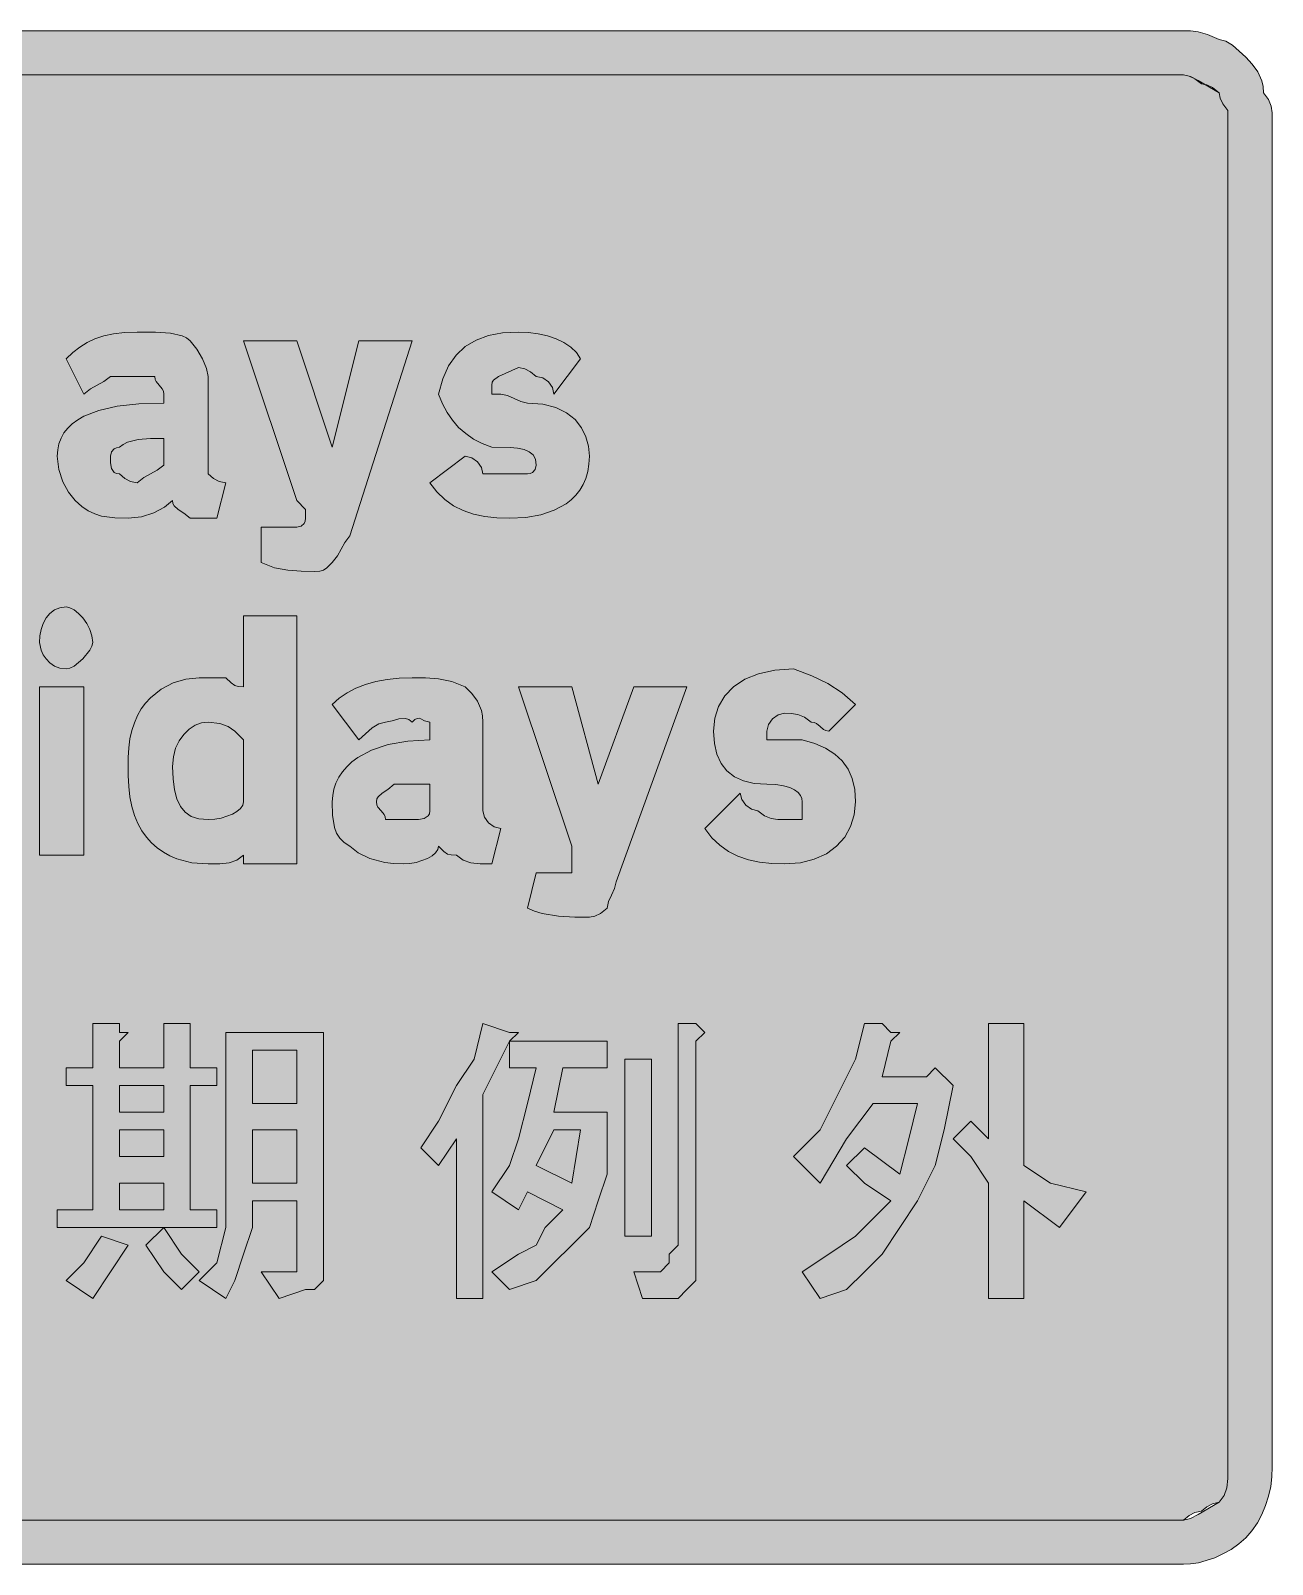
# Model space of a CAD drawing. Header units: metres. Extents: x 11 to 555, y 31 to 239.
# Drawn here: x 386.7 to 554.7, y 31.4 to 239 of the extents above; entities that cross this region are included whole.
import ezdxf

# ---------------------------------------------------------------- set-up
doc = ezdxf.new("R2010")
doc.units = ezdxf.units.M
doc.layers.add('FILL_BLACK_000000', color=7, linetype='Continuous', true_color=0x000000)
doc.layers.add('FILL_WHITE_FFFFFF', color=7, linetype='Continuous', true_color=0xffffff)

msp = doc.modelspace()

# ---------------------------------------------------------------- hatches: boundary and pattern name
at = {"layer": 'FILL_BLACK_000000', "true_color": 0x000000}
h = msp.add_hatch(color=7, dxfattribs=at)
h.dxf.hatch_style = 1
h.paths.add_polyline_path([(543.59, 239.02), (544.62, 238.89), (545.88, 238.53), (547.47, 237.84), (548.37, 237.63), (549.27, 237.09), (551.07, 235.44), (551.95, 234.52), (552.72, 233.49), (553.26, 232.23), (553.42, 231.49), (553.47, 230.64), (554.16, 229.74), (554.52, 228.84), (554.65, 227.94), (554.67, 227.04), (554.67, 44.64), (554.61, 43.29), (554.45, 41.96), (554.16, 40.65), (553.77, 39.39), (553.26, 38.18), (552.65, 37.05), (551.91, 35.99), (551.07, 35.04), (550.12, 34.2), (549.08, 33.46), (547.99, 32.85), (546.87, 32.34), (544.66, 31.66), (543.62, 31.5), (542.67, 31.44), (24.27, 31.44), (22.92, 31.5), (21.59, 31.66), (20.28, 31.95), (19.02, 32.34), (17.81, 32.85), (16.68, 33.46), (15.62, 34.2), (14.67, 35.04), (13.83, 35.99), (13.1, 37.05), (12.48, 38.18), (11.97, 39.39), (11.58, 40.65), (11.3, 41.96), (11.13, 43.29), (11.07, 44.64), (11.07, 227.04), (11.13, 227.99), (11.3, 229.03), (11.97, 231.24), (12.48, 232.36), (13.1, 233.45), (13.83, 234.49), (14.67, 235.44), (15.62, 236.28), (16.68, 237.01), (17.81, 237.63), (19.02, 238.14), (20.28, 238.53), (21.59, 238.81), (22.92, 238.98), (24.27, 239.04), (542.67, 239.04), (543.59, 239.02)])
h.paths.add_polyline_path([(21.63, 232.44), (20.41, 231.77), (19.32, 230.94), (18.4, 229.99), (17.69, 228.99), (17.23, 227.99), (17.07, 227.04), (17.07, 44.64), (17.26, 43.76), (17.67, 42.99), (18.27, 42.24), (18.29, 41.53), (18.42, 41.04), (18.78, 40.55), (19.47, 39.84), (20.39, 38.96), (21.42, 38.19), (22.68, 37.65), (23.42, 37.49), (24.27, 37.44), (542.67, 37.44), (543.59, 37.65), (544.62, 38.19), (547.47, 39.84), (548.16, 40.76), (548.52, 41.79), (548.65, 43.05), (548.67, 44.64), (548.67, 227.04), (548.67, 228.24), (547.98, 229.12), (547.62, 229.89), (547.47, 230.64), (544.62, 232.29), (543.59, 232.83), (542.67, 233.04), (24.27, 233.04), (22.93, 232.88), (21.63, 232.44)], flags=16)
h = msp.add_hatch(color=7, dxfattribs=at)
h.dxf.hatch_style = 1
h.paths.add_polyline_path([(408.27, 173.04), (407.39, 173.75), (406.62, 174.24), (406.08, 174.73), (405.92, 175.04), (405.87, 175.44), (404.76, 174.56), (403.32, 173.79), (401.65, 173.25), (399.87, 173.04), (398.07, 173.08), (396.27, 173.34), (395.37, 173.63), (394.47, 174.05), (393.57, 174.65), (392.67, 175.44), (391.79, 176.55), (391.02, 177.99), (390.48, 179.66), (390.27, 181.44), (390.33, 182.31), (390.5, 183.13), (390.78, 183.89), (391.17, 184.59), (391.68, 185.24), (392.3, 185.83), (393.03, 186.36), (393.87, 186.84), (395.9, 187.63), (398.37, 188.19), (401.3, 188.53), (404.67, 188.64), (404.67, 189.84), (404.62, 190.24), (404.48, 190.55), (404.07, 191.04), (403.66, 191.53), (403.52, 191.84), (403.47, 192.24), (401.07, 192.24), (397.47, 192.24), (396.57, 191.53), (395.67, 191.04), (394.77, 190.55), (393.87, 189.84), (391.47, 194.64), (392.37, 195.48), (393.31, 196.21), (394.3, 196.83), (395.37, 197.34), (396.56, 197.73), (397.88, 198.01), (399.38, 198.18), (401.07, 198.24), (403.55, 198.22), (405.57, 198.09), (407.15, 197.73), (407.76, 197.44), (408.27, 197.04), (409.15, 195.95), (409.92, 194.64), (410.46, 193.33), (410.67, 192.24), (410.67, 179.04), (411.42, 178.44), (412.19, 178.03), (413.07, 177.84), (411.87, 173.04), (408.27, 173.04)])
h.paths.add_polyline_path([(397.62, 179.79), (397.98, 179.25), (398.27, 179.09), (398.67, 179.04), (399.42, 178.44), (400.19, 178.03), (401.07, 177.84), (401.97, 178.55), (402.87, 179.04), (403.77, 179.53), (404.67, 180.24), (404.67, 183.84), (402.89, 183.82), (401.22, 183.69), (399.78, 183.33), (399.17, 183.04), (398.67, 182.64), (398.27, 182.59), (397.98, 182.45), (397.62, 182.04), (397.47, 181.44), (397.49, 180.56), (397.62, 179.79)], flags=16)
h = msp.add_hatch(color=7, dxfattribs=at)
h.dxf.hatch_style = 1
h.paths.add_polyline_path([(462.21, 180.36), (462.05, 179.36), (461.79, 178.44), (461.43, 177.6), (460.97, 176.83), (460.43, 176.15), (459.82, 175.53), (459.12, 174.99), (457.52, 174.12), (455.69, 173.51), (453.66, 173.15), (451.47, 173.04), (449.73, 173.1), (448.1, 173.28), (446.58, 173.61), (445.17, 174.09), (443.88, 174.74), (442.7, 175.57), (441.63, 176.6), (440.67, 177.84), (445.47, 181.44), (446.35, 181.23), (447.12, 180.69), (447.66, 179.92), (447.87, 179.04), (452.67, 179.04), (453.87, 179.04), (454.27, 179.09), (454.56, 179.23), (454.92, 179.64), (455.07, 180.24), (454.96, 181.03), (454.64, 181.63), (454.12, 182.05), (453.42, 182.34), (452.55, 182.51), (451.53, 182.6), (449.07, 182.64), (447.78, 183.15), (446.6, 183.76), (445.53, 184.5), (444.57, 185.34), (443.73, 186.3), (443, 187.36), (442.38, 188.55), (441.87, 189.84), (442.43, 191.92), (443.22, 193.68), (444.23, 195.13), (445.47, 196.29), (446.93, 197.16), (448.62, 197.77), (450.53, 198.13), (452.67, 198.24), (454.02, 198.18), (455.33, 198.01), (456.59, 197.73), (457.77, 197.34), (458.83, 196.83), (459.76, 196.21), (460.51, 195.48), (461.07, 194.64), (457.47, 189.84), (457.26, 190.72), (456.72, 191.49), (455.95, 192.03), (455.07, 192.24), (454.32, 192.84), (453.55, 193.25), (452.67, 193.44), (449.97, 192.24), (449.3, 191.75), (449.13, 191.44), (449.07, 191.04), (449.07, 189.84), (450.27, 189.84), (451.17, 189.65), (452.07, 189.24), (452.97, 188.83), (453.87, 188.64), (455.95, 188.48), (457.71, 188.02), (459.16, 187.31), (460.32, 186.39), (461.19, 185.3), (461.8, 184.08), (462.16, 182.78), (462.27, 181.44), (462.21, 180.36)])
h = msp.add_hatch(color=7, dxfattribs=at)
h.dxf.hatch_style = 1
h.paths.add_polyline_path([(429.87, 170.64), (429.16, 169.74), (428.67, 168.84), (428.18, 167.94), (427.47, 167.04), (426.76, 166.35), (426.27, 165.99), (425.78, 165.86), (425.07, 165.84), (423.27, 165.86), (421.47, 165.99), (419.67, 166.35), (417.87, 167.04), (417.87, 171.84), (420.27, 171.84), (422.67, 171.84), (423.27, 171.99), (423.68, 172.35), (423.82, 172.64), (423.87, 173.04), (423.87, 174.24), (422.67, 175.44), (415.47, 197.04), (422.67, 197.04), (427.47, 182.64), (431.07, 197.04), (438.27, 197.04), (429.87, 170.64)])
h = msp.add_hatch(color=7, dxfattribs=at)
h.dxf.hatch_style = 1
h.paths.add_polyline_path([(394.96, 155.74), (394.68, 155.17), (393.72, 153.99), (392.54, 153.03), (391.97, 152.75), (391.47, 152.64), (390.63, 152.75), (389.9, 153.03), (389.28, 153.46), (388.77, 153.99), (388.38, 154.57), (388.1, 155.17), (387.87, 156.24), (387.93, 157.14), (388.1, 158), (388.38, 158.81), (388.77, 159.54), (389.28, 160.15), (389.9, 160.63), (390.63, 160.93), (391.47, 161.04), (391.97, 160.93), (392.54, 160.63), (393.14, 160.15), (393.72, 159.54), (394.25, 158.81), (394.68, 158), (394.96, 157.14), (395.07, 156.24), (394.96, 155.74)])
h = msp.add_hatch(color=7, dxfattribs=at)
h.dxf.hatch_style = 1
h.paths.add_polyline_path([(413.52, 126.39), (412.26, 126.26), (410.67, 126.24), (408.48, 126.41), (406.45, 126.93), (405.51, 127.33), (404.62, 127.82), (403.79, 128.41), (403.02, 129.09), (402.32, 129.87), (401.71, 130.75), (401.17, 131.73), (400.71, 132.82), (400.35, 134.01), (400.09, 135.31), (399.93, 136.72), (399.87, 138.24), (399.87, 140.64), (399.93, 141.95), (400.09, 143.17), (400.34, 144.31), (400.7, 145.36), (401.13, 146.34), (401.64, 147.22), (402.22, 148.02), (402.87, 148.74), (404.32, 149.92), (405.95, 150.76), (407.68, 151.27), (409.47, 151.44), (413.07, 151.44), (413.78, 150.75), (414.27, 150.39), (414.76, 150.26), (415.47, 150.24), (415.47, 159.84), (422.67, 159.84), (422.67, 126.24), (415.47, 126.24), (415.47, 127.44), (414.55, 126.75), (413.52, 126.39)])
h.paths.add_polyline_path([(415.47, 143.04), (414.27, 144.24), (413.37, 144.84), (412.25, 145.25), (410.67, 145.44), (409.77, 145.33), (408.91, 145.01), (408.1, 144.49), (407.37, 143.79), (406.76, 142.92), (406.28, 141.9), (405.98, 140.73), (405.87, 139.44), (405.93, 137.75), (406.11, 136.29), (406.44, 135.05), (406.92, 134.04), (407.57, 133.25), (408.4, 132.69), (409.43, 132.35), (410.67, 132.24), (411.57, 132.29), (412.43, 132.45), (413.97, 132.99), (414.58, 133.35), (415.06, 133.76), (415.36, 134.19), (415.47, 134.64), (415.47, 140.64), (415.47, 143.04)], flags=16)
h = msp.add_hatch(color=7, dxfattribs=at)
h.dxf.hatch_style = 1
h.paths.add_polyline_path([(498.1, 132.9), (497.61, 131.3), (496.81, 129.87), (495.72, 128.64), (494.34, 127.63), (492.7, 126.88), (490.81, 126.4), (488.67, 126.24), (486.93, 126.3), (485.3, 126.48), (483.78, 126.81), (482.37, 127.29), (481.08, 127.94), (479.9, 128.77), (478.83, 129.8), (477.87, 131.04), (482.67, 135.84), (482.88, 134.96), (483.42, 134.19), (484.19, 133.65), (485.07, 133.44), (485.97, 132.75), (486.87, 132.39), (487.77, 132.26), (488.67, 132.24), (491.07, 132.24), (491.07, 134.64), (491.01, 135.09), (490.83, 135.52), (490.5, 135.93), (490.02, 136.29), (489.37, 136.6), (488.54, 136.83), (487.51, 136.99), (486.27, 137.04), (484.58, 137.15), (483.12, 137.49), (481.88, 138.05), (480.87, 138.84), (480.08, 139.85), (479.52, 141.09), (479.18, 142.55), (479.07, 144.24), (479.24, 145.98), (479.75, 147.58), (480.59, 149.01), (481.77, 150.24), (483.29, 151.25), (485.15, 152), (487.34, 152.48), (489.87, 152.64), (492.36, 151.72), (494.52, 150.69), (496.45, 149.43), (498.27, 147.84), (494.67, 144.24), (494.27, 144.29), (493.96, 144.43), (493.47, 144.84), (492.98, 145.25), (492.67, 145.39), (492.27, 145.44), (491.37, 146.13), (490.47, 146.49), (489.57, 146.62), (488.67, 146.64), (487.79, 146.43), (487.02, 145.89), (486.48, 145.12), (486.27, 144.24), (486.27, 143.04), (487.47, 143.04), (491.07, 143.04), (492.76, 142.53), (494.22, 141.9), (495.46, 141.12), (496.47, 140.19), (497.26, 139.09), (497.82, 137.81), (498.16, 136.33), (498.27, 134.64), (498.1, 132.9)])
h = msp.add_hatch(color=7, dxfattribs=at)
h.dxf.hatch_style = 1
h.paths.add_polyline_path([(387.87, 127.44), (387.87, 150.24), (393.87, 150.24), (393.87, 127.44), (387.87, 127.44)])
h = msp.add_hatch(color=7, dxfattribs=at)
h.dxf.hatch_style = 1
h.paths.add_polyline_path([(447.48, 126.26), (446.22, 126.39), (445.19, 126.75), (444.27, 127.44), (443.56, 127.46), (443.07, 127.59), (442.58, 127.95), (441.87, 128.64), (441.76, 128.19), (441.46, 127.76), (440.98, 127.35), (440.37, 126.99), (438.83, 126.45), (437.97, 126.29), (437.07, 126.24), (435.78, 126.29), (434.6, 126.45), (432.57, 126.99), (431, 127.76), (429.87, 128.64), (429.08, 129.14), (428.48, 129.75), (428.06, 130.43), (427.77, 131.19), (427.51, 132.86), (427.47, 134.64), (427.53, 135.53), (427.69, 136.38), (427.97, 137.2), (428.35, 137.98), (428.84, 138.72), (429.43, 139.41), (430.13, 140.05), (430.92, 140.64), (432.8, 141.65), (435.06, 142.4), (437.69, 142.88), (440.67, 143.04), (440.67, 145.44), (439.96, 145.61), (439.47, 145.89), (439.24, 145.97), (438.98, 145.95), (438.67, 145.78), (438.27, 145.44), (437.82, 145.78), (437.37, 145.95), (436.47, 145.89), (435.57, 145.61), (434.67, 145.44), (433.77, 145.23), (432.87, 144.69), (431.07, 143.04), (427.47, 147.84), (428.43, 148.68), (429.5, 149.41), (430.68, 150.03), (431.97, 150.54), (433.38, 150.93), (434.9, 151.21), (436.53, 151.38), (438.27, 151.44), (440.07, 151.42), (441.87, 151.29), (443.67, 150.93), (445.47, 150.24), (446.35, 149.32), (447.12, 148.29), (447.66, 147.03), (447.82, 146.29), (447.87, 145.44), (447.87, 133.44), (448.08, 132.56), (448.62, 131.79), (449.39, 131.25), (450.27, 131.04), (449.07, 126.24), (447.48, 126.26)])
h.paths.add_polyline_path([(433.66, 133.93), (434.07, 133.44), (434.48, 132.95), (434.62, 132.64), (434.67, 132.24), (438.27, 132.24), (439.15, 132.26), (439.92, 132.39), (440.46, 132.75), (440.62, 133.04), (440.67, 133.44), (440.67, 137.04), (435.87, 137.04), (434.99, 136.33), (434.22, 135.84), (433.68, 135.35), (433.52, 135.04), (433.47, 134.64), (433.52, 134.24), (433.66, 133.93)], flags=16)
h = msp.add_hatch(color=7, dxfattribs=at)
h.dxf.hatch_style = 1
h.paths.add_polyline_path([(465.87, 123.84), (465.68, 122.94), (465.27, 122.04), (464.86, 121.14), (464.67, 120.24), (463.79, 119.55), (463.02, 119.19), (462.27, 119.04), (460.28, 119.06), (458.07, 119.19), (455.86, 119.55), (454.82, 119.84), (453.87, 120.24), (455.07, 125.04), (457.47, 125.04), (459.87, 125.04), (459.87, 126.24), (459.87, 127.44), (459.87, 128.64), (452.67, 150.24), (459.87, 150.24), (463.47, 137.04), (468.27, 150.24), (475.47, 150.24), (465.87, 123.84)])
h = msp.add_hatch(color=7, dxfattribs=at)
h.dxf.hatch_style = 1
h.paths.add_polyline_path([(408.27, 96.24), (408.27, 79.44), (411.87, 79.44), (411.87, 77.04), (390.27, 77.04), (390.27, 79.44), (395.07, 79.44), (395.07, 96.24), (391.47, 96.24), (391.47, 98.64), (395.07, 98.64), (395.07, 104.64), (398.67, 104.64), (398.67, 103.44), (399.87, 103.44), (398.67, 102.24), (398.67, 98.64), (404.67, 98.64), (404.67, 104.64), (408.27, 104.64), (408.27, 103.44), (408.27, 102.24), (408.27, 98.64), (411.87, 98.64), (411.87, 96.24), (408.27, 96.24)])
h.paths.add_polyline_path([(398.67, 86.64), (404.67, 86.64), (404.67, 90.24), (398.67, 90.24), (398.67, 86.64)], flags=16)
h.paths.add_polyline_path([(398.67, 83.04), (398.67, 79.44), (404.67, 79.44), (404.67, 83.04), (398.67, 83.04)], flags=16)
h.paths.add_polyline_path([(404.67, 96.24), (398.67, 96.24), (398.67, 92.64), (404.67, 92.64), (404.67, 96.24)], flags=16)
h = msp.add_hatch(color=7, dxfattribs=at)
h.dxf.hatch_style = 1
h.paths.add_polyline_path([(444.27, 89.04), (441.87, 85.44), (439.47, 87.84), (441.87, 91.44), (444.27, 96.24), (446.67, 99.84), (447.87, 104.64), (451.47, 103.44), (452.67, 103.44), (451.47, 102.24), (447.87, 95.04), (447.87, 67.44), (444.27, 67.44), (444.27, 89.04)])
h = msp.add_hatch(color=7, dxfattribs=at)
h.dxf.hatch_style = 1
h.paths.add_polyline_path([(476.67, 104.64), (477.87, 103.44), (476.67, 102.24), (476.67, 72.24), (476.67, 71.04), (476.67, 69.84), (475.47, 68.64), (474.27, 67.44), (469.47, 67.44), (468.27, 71.04), (471.87, 71.04), (473.07, 72.24), (473.07, 73.44), (474.27, 74.64), (474.27, 104.64), (476.67, 104.64)])
h = msp.add_hatch(color=7, dxfattribs=at)
h.dxf.hatch_style = 1
h.paths.add_polyline_path([(503.07, 103.44), (504.27, 103.44), (503.07, 102.24), (501.87, 97.44), (507.87, 97.44), (509.07, 98.64), (511.47, 96.24), (510.27, 90.24), (509.07, 85.44), (506.67, 80.64), (504.27, 77.04), (501.87, 73.44), (499.47, 71.04), (497.07, 68.64), (493.47, 67.44), (491.07, 71.04), (494.67, 73.44), (498.27, 75.84), (500.67, 78.24), (503.07, 80.64), (499.47, 83.04), (497.07, 85.44), (499.47, 87.84), (504.27, 84.24), (505.47, 89.04), (506.67, 93.84), (500.67, 93.84), (497.07, 89.04), (493.47, 83.04), (489.87, 86.64), (493.47, 90.24), (495.87, 95.04), (498.27, 99.84), (499.47, 104.64), (501.87, 104.64), (503.07, 103.44)])
h = msp.add_hatch(color=7, dxfattribs=at)
h.dxf.hatch_style = 1
h.paths.add_polyline_path([(521.07, 104.64), (521.07, 103.44), (521.07, 102.24), (521.07, 85.44), (524.67, 83.04), (529.47, 81.84), (525.87, 77.04), (521.07, 80.64), (521.07, 67.44), (516.27, 67.44), (516.27, 83.04), (513.87, 86.64), (511.47, 89.04), (513.87, 91.44), (516.27, 89.04), (516.27, 104.64), (518.67, 104.64), (521.07, 104.64)])
h = msp.add_hatch(color=7, dxfattribs=at)
h.dxf.hatch_style = 1
h.paths.add_polyline_path([(426.27, 71.04), (426.27, 69.84), (425.07, 68.64), (423.87, 68.64), (420.27, 67.44), (417.87, 71.04), (420.27, 71.04), (422.67, 71.04), (422.67, 72.24), (422.67, 80.64), (416.67, 80.64), (416.67, 77.04), (415.47, 73.44), (414.27, 69.84), (413.07, 67.44), (409.47, 69.84), (411.87, 72.24), (413.07, 77.04), (413.07, 81.84), (413.07, 87.84), (413.07, 103.44), (426.27, 103.44), (426.27, 73.44), (426.27, 71.04)])
h.paths.add_polyline_path([(416.67, 90.24), (416.67, 83.04), (422.67, 83.04), (422.67, 90.24), (416.67, 90.24)], flags=16)
h.paths.add_polyline_path([(422.67, 101.04), (416.67, 101.04), (416.67, 93.84), (422.67, 93.84), (422.67, 101.04)], flags=16)
h = msp.add_hatch(color=7, dxfattribs=at)
h.dxf.hatch_style = 1
h.paths.add_polyline_path([(457.47, 92.64), (464.67, 92.64), (464.67, 89.04), (464.67, 84.24), (463.47, 80.64), (462.27, 77.04), (459.87, 74.64), (457.47, 72.24), (455.07, 69.84), (451.47, 68.64), (449.07, 71.04), (452.67, 73.44), (455.07, 74.64), (456.27, 77.04), (458.67, 79.44), (453.87, 81.84), (452.67, 79.44), (449.07, 81.84), (451.47, 85.44), (452.67, 89.04), (453.87, 93.84), (455.07, 98.64), (451.47, 98.64), (451.47, 102.24), (464.67, 102.24), (464.67, 98.64), (458.67, 98.64), (457.47, 92.64)])
h.paths.add_polyline_path([(459.87, 83.04), (461.07, 90.24), (457.47, 90.24), (455.07, 85.44), (459.87, 83.04)], flags=16)
h = msp.add_hatch(color=7, dxfattribs=at)
h.dxf.hatch_style = 1
h.paths.add_polyline_path([(470.67, 99.84), (470.67, 98.64), (470.67, 97.44), (470.67, 75.84), (467.07, 75.84), (467.07, 99.84), (470.67, 99.84)])
h = msp.add_hatch(color=7, dxfattribs=at)
h.dxf.hatch_style = 1
h.paths.add_polyline_path([(407.07, 73.44), (409.47, 71.04), (407.07, 68.64), (404.67, 71.04), (402.27, 74.64), (404.67, 77.04), (407.07, 73.44)])
h = msp.add_hatch(color=7, dxfattribs=at)
h.dxf.hatch_style = 1
h.paths.add_polyline_path([(393.87, 72.24), (396.27, 75.84), (399.87, 74.64), (397.47, 71.04), (395.07, 67.44), (391.47, 69.84), (393.87, 72.24)])
at = {"layer": 'FILL_WHITE_FFFFFF', "true_color": 0xffffff}
h = msp.add_hatch(color=7, dxfattribs=at)
h.dxf.hatch_style = 1
h.paths.add_polyline_path([(542.67, 233.04), (543.42, 232.89), (544.19, 232.53), (545.07, 231.84), (545.82, 231.69), (546.59, 231.33), (547.47, 230.64), (547.62, 229.89), (547.98, 229.12), (548.67, 228.24), (548.67, 227.04), (548.67, 44.64), (548.65, 43.05), (548.52, 41.79), (548.16, 40.76), (547.47, 39.84), (546.59, 39.65), (545.82, 39.24), (545.07, 38.64), (544.19, 38.45), (543.42, 38.04), (542.67, 37.44), (24.27, 37.44), (23.42, 37.49), (22.68, 37.65), (21.42, 38.19), (20.39, 38.96), (19.47, 39.84), (18.78, 40.55), (18.42, 41.04), (18.29, 41.53), (18.27, 42.24), (17.67, 42.99), (17.26, 43.76), (17.07, 44.64), (17.07, 227.04), (17.23, 227.99), (17.69, 228.99), (18.4, 229.99), (19.32, 230.94), (20.41, 231.77), (21.63, 232.44), (22.93, 232.88), (24.27, 233.04), (542.67, 233.04)])

# ---------------------------------------------------------------- linework, layer by layer
at = {"layer": 'FILL_BLACK_000000', "lineweight": 0, "true_color": 0x000000}
for points in [[(24.27, 239.04), (542.67, 239.04), (543.59, 239.02), (544.62, 238.89), (545.88, 238.53), (547.47, 237.84), (548.37, 237.63), (549.27, 237.09), (551.07, 235.44), (551.95, 234.52), (552.72, 233.49), (553.26, 232.23), (553.42, 231.49), (553.47, 230.64), (554.16, 229.74), (554.52, 228.84), (554.65, 227.94), (554.67, 227.04), (554.67, 44.64), (554.61, 43.29), (554.45, 41.96), (554.16, 40.65), (553.77, 39.39), (553.26, 38.18), (552.65, 37.05), (551.91, 35.99), (551.07, 35.04), (550.12, 34.2), (549.08, 33.46), (547.99, 32.85), (546.87, 32.34), (544.66, 31.66), (543.62, 31.5), (542.67, 31.44), (24.27, 31.44)], [(24.27, 37.44), (542.67, 37.44), (543.59, 37.65), (544.62, 38.19), (547.47, 39.84), (548.16, 40.76), (548.52, 41.79), (548.65, 43.05), (548.67, 44.64), (548.67, 227.04), (548.67, 228.24), (547.98, 229.12), (547.62, 229.89), (547.47, 230.64), (544.62, 232.29), (543.59, 232.83), (542.67, 233.04), (24.27, 233.04)]]:
    msp.add_lwpolyline(points, dxfattribs=at)
for points in [[(408.27, 173.04), (407.39, 173.75), (406.62, 174.24), (406.08, 174.73), (405.92, 175.04), (405.87, 175.44), (404.76, 174.56), (403.32, 173.79), (401.65, 173.25), (399.87, 173.04), (398.07, 173.08), (396.27, 173.34), (395.37, 173.63), (394.47, 174.05), (393.57, 174.65), (392.67, 175.44), (391.79, 176.55), (391.02, 177.99), (390.48, 179.66), (390.27, 181.44), (390.33, 182.31), (390.5, 183.13), (390.78, 183.89), (391.17, 184.59), (391.68, 185.24), (392.3, 185.83), (393.03, 186.36), (393.87, 186.84), (395.9, 187.63), (398.37, 188.19), (401.3, 188.53), (404.67, 188.64), (404.67, 189.84), (404.62, 190.24), (404.48, 190.55), (404.07, 191.04), (403.66, 191.53), (403.52, 191.84), (403.47, 192.24), (401.07, 192.24), (397.47, 192.24), (396.57, 191.53), (395.67, 191.04), (394.77, 190.55), (393.87, 189.84), (391.47, 194.64), (392.37, 195.48), (393.31, 196.21), (394.3, 196.83), (395.37, 197.34), (396.56, 197.73), (397.88, 198.01), (399.38, 198.18), (401.07, 198.24), (403.55, 198.22), (405.57, 198.09), (407.15, 197.73), (407.76, 197.44), (408.27, 197.04), (409.15, 195.95), (409.92, 194.64), (410.46, 193.33), (410.67, 192.24), (410.67, 179.04), (411.42, 178.44), (412.19, 178.03), (413.07, 177.84), (411.87, 173.04)], [(462.21, 180.36), (462.05, 179.36), (461.79, 178.44), (461.43, 177.6), (460.97, 176.83), (460.43, 176.15), (459.82, 175.53), (459.12, 174.99), (457.52, 174.12), (455.69, 173.51), (453.66, 173.15), (451.47, 173.04), (449.73, 173.1), (448.1, 173.28), (446.58, 173.61), (445.17, 174.09), (443.88, 174.74), (442.7, 175.57), (441.63, 176.6), (440.67, 177.84), (445.47, 181.44), (446.35, 181.23), (447.12, 180.69), (447.66, 179.92), (447.87, 179.04), (452.67, 179.04), (453.87, 179.04), (454.27, 179.09), (454.56, 179.23), (454.92, 179.64), (455.07, 180.24), (454.96, 181.03), (454.64, 181.63), (454.12, 182.05), (453.42, 182.34), (452.55, 182.51), (451.53, 182.6), (449.07, 182.64), (447.78, 183.15), (446.6, 183.76), (445.53, 184.5), (444.57, 185.34), (443.73, 186.3), (443, 187.36), (442.38, 188.55), (441.87, 189.84), (442.43, 191.92), (443.22, 193.68), (444.23, 195.13), (445.47, 196.29), (446.93, 197.16), (448.62, 197.77), (450.53, 198.13), (452.67, 198.24), (454.02, 198.18), (455.33, 198.01), (456.59, 197.73), (457.77, 197.34), (458.83, 196.83), (459.76, 196.21), (460.51, 195.48), (461.07, 194.64), (457.47, 189.84), (457.26, 190.72), (456.72, 191.49), (455.95, 192.03), (455.07, 192.24), (454.32, 192.84), (453.55, 193.25), (452.67, 193.44), (449.97, 192.24), (449.3, 191.75), (449.13, 191.44), (449.07, 191.04), (449.07, 189.84), (450.27, 189.84), (451.17, 189.65), (452.07, 189.24), (452.97, 188.83), (453.87, 188.64), (455.95, 188.48), (457.71, 188.02), (459.16, 187.31), (460.32, 186.39), (461.19, 185.3), (461.8, 184.08), (462.16, 182.78), (462.27, 181.44)], [(429.87, 170.64), (429.16, 169.74), (428.67, 168.84), (428.18, 167.94), (427.47, 167.04), (426.76, 166.35), (426.27, 165.99), (425.78, 165.86), (425.07, 165.84), (423.27, 165.86), (421.47, 165.99), (419.67, 166.35), (417.87, 167.04), (417.87, 171.84), (420.27, 171.84), (422.67, 171.84), (423.27, 171.99), (423.68, 172.35), (423.82, 172.64), (423.87, 173.04), (423.87, 174.24), (422.67, 175.44), (415.47, 197.04), (422.67, 197.04), (427.47, 182.64), (431.07, 197.04), (438.27, 197.04)], [(397.62, 179.79), (397.98, 179.25), (398.27, 179.09), (398.67, 179.04), (399.42, 178.44), (400.19, 178.03), (401.07, 177.84), (401.97, 178.55), (402.87, 179.04), (403.77, 179.53), (404.67, 180.24), (404.67, 183.84), (402.89, 183.82), (401.22, 183.69), (399.78, 183.33), (399.17, 183.04), (398.67, 182.64), (398.27, 182.59), (397.98, 182.45), (397.62, 182.04), (397.47, 181.44), (397.49, 180.56)], [(394.96, 155.74), (394.68, 155.17), (393.72, 153.99), (392.54, 153.03), (391.97, 152.75), (391.47, 152.64), (390.63, 152.75), (389.9, 153.03), (389.28, 153.46), (388.77, 153.99), (388.38, 154.57), (388.1, 155.17), (387.87, 156.24), (387.93, 157.14), (388.1, 158), (388.38, 158.81), (388.77, 159.54), (389.28, 160.15), (389.9, 160.63), (390.63, 160.93), (391.47, 161.04), (391.97, 160.93), (392.54, 160.63), (393.14, 160.15), (393.72, 159.54), (394.25, 158.81), (394.68, 158), (394.96, 157.14), (395.07, 156.24)], [(413.52, 126.39), (412.26, 126.26), (410.67, 126.24), (408.48, 126.41), (406.45, 126.93), (405.51, 127.33), (404.62, 127.82), (403.79, 128.41), (403.02, 129.09), (402.32, 129.87), (401.71, 130.75), (401.17, 131.73), (400.71, 132.82), (400.35, 134.01), (400.09, 135.31), (399.93, 136.72), (399.87, 138.24), (399.87, 140.64), (399.93, 141.95), (400.09, 143.17), (400.34, 144.31), (400.7, 145.36), (401.13, 146.34), (401.64, 147.22), (402.22, 148.02), (402.87, 148.74), (404.32, 149.92), (405.95, 150.76), (407.68, 151.27), (409.47, 151.44), (413.07, 151.44), (413.78, 150.75), (414.27, 150.39), (414.76, 150.26), (415.47, 150.24), (415.47, 159.84), (422.67, 159.84), (422.67, 126.24), (415.47, 126.24), (415.47, 127.44), (414.55, 126.75)], [(498.1, 132.9), (497.61, 131.3), (496.81, 129.87), (495.72, 128.64), (494.34, 127.63), (492.7, 126.88), (490.81, 126.4), (488.67, 126.24), (486.93, 126.3), (485.3, 126.48), (483.78, 126.81), (482.37, 127.29), (481.08, 127.94), (479.9, 128.77), (478.83, 129.8), (477.87, 131.04), (482.67, 135.84), (482.88, 134.96), (483.42, 134.19), (484.19, 133.65), (485.07, 133.44), (485.97, 132.75), (486.87, 132.39), (487.77, 132.26), (488.67, 132.24), (491.07, 132.24), (491.07, 134.64), (491.01, 135.09), (490.83, 135.52), (490.5, 135.93), (490.02, 136.29), (489.37, 136.6), (488.54, 136.83), (487.51, 136.99), (486.27, 137.04), (484.58, 137.15), (483.12, 137.49), (481.88, 138.05), (480.87, 138.84), (480.08, 139.85), (479.52, 141.09), (479.18, 142.55), (479.07, 144.24), (479.24, 145.98), (479.75, 147.58), (480.59, 149.01), (481.77, 150.24), (483.29, 151.25), (485.15, 152), (487.34, 152.48), (489.87, 152.64), (492.36, 151.72), (494.52, 150.69), (496.45, 149.43), (498.27, 147.84), (494.67, 144.24), (494.27, 144.29), (493.96, 144.43), (493.47, 144.84), (492.98, 145.25), (492.67, 145.39), (492.27, 145.44), (491.37, 146.13), (490.47, 146.49), (489.57, 146.62), (488.67, 146.64), (487.79, 146.43), (487.02, 145.89), (486.48, 145.12), (486.27, 144.24), (486.27, 143.04), (487.47, 143.04), (491.07, 143.04), (492.76, 142.53), (494.22, 141.9), (495.46, 141.12), (496.47, 140.19), (497.26, 139.09), (497.82, 137.81), (498.16, 136.33), (498.27, 134.64)], [(387.87, 127.44), (387.87, 150.24), (393.87, 150.24), (393.87, 127.44)], [(447.48, 126.26), (446.22, 126.39), (445.19, 126.75), (444.27, 127.44), (443.56, 127.46), (443.07, 127.59), (442.58, 127.95), (441.87, 128.64), (441.76, 128.19), (441.46, 127.76), (440.98, 127.35), (440.37, 126.99), (438.83, 126.45), (437.97, 126.29), (437.07, 126.24), (435.78, 126.29), (434.6, 126.45), (432.57, 126.99), (431, 127.76), (429.87, 128.64), (429.08, 129.14), (428.48, 129.75), (428.06, 130.43), (427.77, 131.19), (427.51, 132.86), (427.47, 134.64), (427.53, 135.53), (427.69, 136.38), (427.97, 137.2), (428.35, 137.98), (428.84, 138.72), (429.43, 139.41), (430.13, 140.05), (430.92, 140.64), (432.8, 141.65), (435.06, 142.4), (437.69, 142.88), (440.67, 143.04), (440.67, 145.44), (439.96, 145.61), (439.47, 145.89), (439.24, 145.97), (438.98, 145.95), (438.67, 145.78), (438.27, 145.44), (437.82, 145.78), (437.37, 145.95), (436.47, 145.89), (435.57, 145.61), (434.67, 145.44), (433.77, 145.23), (432.87, 144.69), (431.07, 143.04), (427.47, 147.84), (428.43, 148.68), (429.5, 149.41), (430.68, 150.03), (431.97, 150.54), (433.38, 150.93), (434.9, 151.21), (436.53, 151.38), (438.27, 151.44), (440.07, 151.42), (441.87, 151.29), (443.67, 150.93), (445.47, 150.24), (446.35, 149.32), (447.12, 148.29), (447.66, 147.03), (447.82, 146.29), (447.87, 145.44), (447.87, 133.44), (448.08, 132.56), (448.62, 131.79), (449.39, 131.25), (450.27, 131.04), (449.07, 126.24)], [(465.87, 123.84), (465.68, 122.94), (465.27, 122.04), (464.86, 121.14), (464.67, 120.24), (463.79, 119.55), (463.02, 119.19), (462.27, 119.04), (460.28, 119.06), (458.07, 119.19), (455.86, 119.55), (454.82, 119.84), (453.87, 120.24), (455.07, 125.04), (457.47, 125.04), (459.87, 125.04), (459.87, 126.24), (459.87, 127.44), (459.87, 128.64), (452.67, 150.24), (459.87, 150.24), (463.47, 137.04), (468.27, 150.24), (475.47, 150.24)], [(415.47, 143.04), (414.27, 144.24), (413.37, 144.84), (412.25, 145.25), (410.67, 145.44), (409.77, 145.33), (408.91, 145.01), (408.1, 144.49), (407.37, 143.79), (406.76, 142.92), (406.28, 141.9), (405.98, 140.73), (405.87, 139.44), (405.93, 137.75), (406.11, 136.29), (406.44, 135.05), (406.92, 134.04), (407.57, 133.25), (408.4, 132.69), (409.43, 132.35), (410.67, 132.24), (411.57, 132.29), (412.43, 132.45), (413.97, 132.99), (414.58, 133.35), (415.06, 133.76), (415.36, 134.19), (415.47, 134.64), (415.47, 140.64)], [(433.66, 133.93), (434.07, 133.44), (434.48, 132.95), (434.62, 132.64), (434.67, 132.24), (438.27, 132.24), (439.15, 132.26), (439.92, 132.39), (440.46, 132.75), (440.62, 133.04), (440.67, 133.44), (440.67, 137.04), (435.87, 137.04), (434.99, 136.33), (434.22, 135.84), (433.68, 135.35), (433.52, 135.04), (433.47, 134.64), (433.52, 134.24)], [(408.27, 96.24), (408.27, 79.44), (411.87, 79.44), (411.87, 77.04), (390.27, 77.04), (390.27, 79.44), (395.07, 79.44), (395.07, 96.24), (391.47, 96.24), (391.47, 98.64), (395.07, 98.64), (395.07, 104.64), (398.67, 104.64), (398.67, 103.44), (399.87, 103.44), (398.67, 102.24), (398.67, 98.64), (404.67, 98.64), (404.67, 104.64), (408.27, 104.64), (408.27, 103.44), (408.27, 102.24), (408.27, 98.64), (411.87, 98.64), (411.87, 96.24)], [(444.27, 89.04), (441.87, 85.44), (439.47, 87.84), (441.87, 91.44), (444.27, 96.24), (446.67, 99.84), (447.87, 104.64), (451.47, 103.44), (452.67, 103.44), (451.47, 102.24), (447.87, 95.04), (447.87, 67.44), (444.27, 67.44)], [(476.67, 104.64), (477.87, 103.44), (476.67, 102.24), (476.67, 72.24), (476.67, 71.04), (476.67, 69.84), (475.47, 68.64), (474.27, 67.44), (469.47, 67.44), (468.27, 71.04), (471.87, 71.04), (473.07, 72.24), (473.07, 73.44), (474.27, 74.64), (474.27, 104.64)], [(503.07, 103.44), (504.27, 103.44), (503.07, 102.24), (501.87, 97.44), (507.87, 97.44), (509.07, 98.64), (511.47, 96.24), (510.27, 90.24), (509.07, 85.44), (506.67, 80.64), (504.27, 77.04), (501.87, 73.44), (499.47, 71.04), (497.07, 68.64), (493.47, 67.44), (491.07, 71.04), (494.67, 73.44), (498.27, 75.84), (500.67, 78.24), (503.07, 80.64), (499.47, 83.04), (497.07, 85.44), (499.47, 87.84), (504.27, 84.24), (505.47, 89.04), (506.67, 93.84), (500.67, 93.84), (497.07, 89.04), (493.47, 83.04), (489.87, 86.64), (493.47, 90.24), (495.87, 95.04), (498.27, 99.84), (499.47, 104.64), (501.87, 104.64)], [(521.07, 104.64), (521.07, 103.44), (521.07, 102.24), (521.07, 85.44), (524.67, 83.04), (529.47, 81.84), (525.87, 77.04), (521.07, 80.64), (521.07, 67.44), (516.27, 67.44), (516.27, 83.04), (513.87, 86.64), (511.47, 89.04), (513.87, 91.44), (516.27, 89.04), (516.27, 104.64), (518.67, 104.64)], [(426.27, 71.04), (426.27, 69.84), (425.07, 68.64), (423.87, 68.64), (420.27, 67.44), (417.87, 71.04), (420.27, 71.04), (422.67, 71.04), (422.67, 72.24), (422.67, 80.64), (416.67, 80.64), (416.67, 77.04), (415.47, 73.44), (414.27, 69.84), (413.07, 67.44), (409.47, 69.84), (411.87, 72.24), (413.07, 77.04), (413.07, 81.84), (413.07, 87.84), (413.07, 103.44), (426.27, 103.44), (426.27, 73.44)], [(457.47, 92.64), (464.67, 92.64), (464.67, 89.04), (464.67, 84.24), (463.47, 80.64), (462.27, 77.04), (459.87, 74.64), (457.47, 72.24), (455.07, 69.84), (451.47, 68.64), (449.07, 71.04), (452.67, 73.44), (455.07, 74.64), (456.27, 77.04), (458.67, 79.44), (453.87, 81.84), (452.67, 79.44), (449.07, 81.84), (451.47, 85.44), (452.67, 89.04), (453.87, 93.84), (455.07, 98.64), (451.47, 98.64), (451.47, 102.24), (464.67, 102.24), (464.67, 98.64), (458.67, 98.64)], [(422.67, 101.04), (416.67, 101.04), (416.67, 93.84), (422.67, 93.84)], [(470.67, 99.84), (470.67, 98.64), (470.67, 97.44), (470.67, 75.84), (467.07, 75.84), (467.07, 99.84)], [(404.67, 96.24), (398.67, 96.24), (398.67, 92.64), (404.67, 92.64)], [(398.67, 86.64), (404.67, 86.64), (404.67, 90.24), (398.67, 90.24)], [(416.67, 90.24), (416.67, 83.04), (422.67, 83.04), (422.67, 90.24)], [(459.87, 83.04), (461.07, 90.24), (457.47, 90.24), (455.07, 85.44)], [(398.67, 83.04), (398.67, 79.44), (404.67, 79.44), (404.67, 83.04)], [(407.07, 73.44), (409.47, 71.04), (407.07, 68.64), (404.67, 71.04), (402.27, 74.64), (404.67, 77.04)], [(393.87, 72.24), (396.27, 75.84), (399.87, 74.64), (397.47, 71.04), (395.07, 67.44), (391.47, 69.84)]]:
    msp.add_lwpolyline(points, close=True, dxfattribs=at)
at = {"layer": 'FILL_WHITE_FFFFFF', "lineweight": 0, "true_color": 0xffffff}
msp.add_lwpolyline([(24.27, 233.04), (542.67, 233.04), (543.42, 232.89), (544.19, 232.53), (545.07, 231.84), (545.82, 231.69), (546.59, 231.33), (547.47, 230.64), (547.62, 229.89), (547.98, 229.12), (548.67, 228.24), (548.67, 227.04), (548.67, 44.64), (548.65, 43.05), (548.52, 41.79), (548.16, 40.76), (547.47, 39.84), (546.59, 39.65), (545.82, 39.24), (545.07, 38.64), (544.19, 38.45), (543.42, 38.04), (542.67, 37.44), (24.27, 37.44)], dxfattribs=at)

doc.saveas('drawing.dxf')
